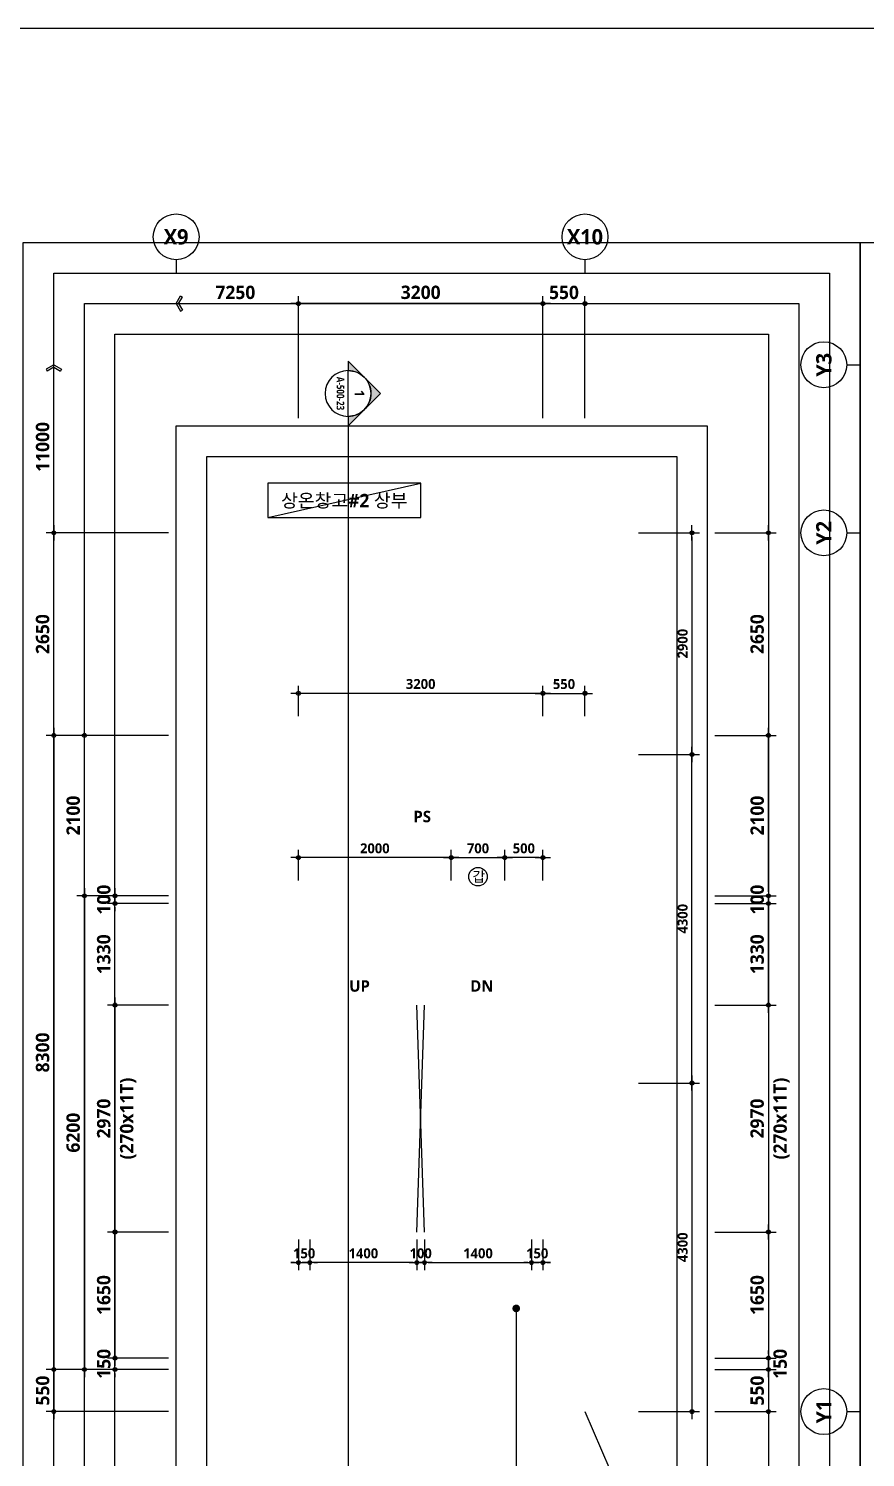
# Model space of a CAD drawing. Header units: millimetres. Extents: x -12482 to 126000, y 0 to 220200.
# Drawn here: x 13119 to 24069, y 99100 to 117800 of the extents above; entities that cross this region are included whole.
import ezdxf
from ezdxf.enums import TextEntityAlignment as Align

# ---------------------------------------------------------------- set-up
doc = ezdxf.new("R2010")
doc.units = ezdxf.units.MM
doc.header["$LTSCALE"] = 60
doc.linetypes.add('CEN', pattern=[62, 60, -1, 0, -1])
doc.layers.get('Defpoints').update_dxf_attribs({"color": 153})
for name, color, linetype in [('A-ANNO-DIM', 4, 'Continuous'), ('A-ANNO-GRA1', 7, 'Continuous'), ('A-ANNO-SYMB', 7, 'Continuous'), ('A-ANNO-TEXT1', 7, 'Continuous'), ('A-ANNO-TEXT2', 3, 'Continuous'), ('A-ANNO-TITL', 7, 'Continuous'), ('A-FLOR-OPEN-BELO', 6, 'CEN'), ('A-ST-AXIS-BUB', 7, 'Continuous'), ('A-ST-AXIS-DIM', 7, 'Continuous'), ('AA-MKXS', 3, 'Continuous'), ('AA-MKXX', 3, 'Continuous')]:
    doc.layers.add(name, color=color, linetype=linetype)
for name, color, linetype, plot in [('Defpoint', 161, 'Continuous', False), ('G(그리드1)', 185, 'Continuous', False), ('G(그리드2)', 235, 'Continuous', False)]:
    doc.layers.add(name, color=color, linetype=linetype, plot=plot)
doc.styles.add('2020음성 1차', font='NanumGothicBold.ttf')
doc.styles.add('SAMOO', font='romans.shx', dxfattribs={"bigfont": 'whgtxt.shx'})
doc.styles.add('SH_진천_나눔', font='')
doc.styles.get('SH_진천_나눔').set_extended_font_data('NanumGothic', bold=True)
doc.dimstyles.new('SHP 50', dxfattribs={"dimscale": 50, "dimtxt": 3.5, "dimasz": 1, "dimexe": 2, "dimexo": 2, "dimgap": 1, "dimtad": 1, "dimdec": 0, "dimzin": 0, "dimdsep": 46, "dimtxsty": 'SH_진천_나눔', "dimblk": 'DIMDOT', "dimcen": 0.09, "dimclrd": 256, "dimclre": 256, "dimclrt": 3, "dimadec": 0, "dimazin": 1, "dimtfac": 1, "dimtdec": 0, "dimtix": 1, "dimtmove": 2, "dimatfit": 0, "dimldrblk": 'DIMDOT', "dimfxl": 1, "dimtolj": 1, "dimtzin": 0, "dimlwd": -1, "dimlwe": -1, "dimarcsym": 0})
doc.dimstyles.new('SHP 50내부', dxfattribs={"dimscale": 50, "dimtxt": 2.6, "dimasz": 1, "dimexe": 2, "dimexo": 2, "dimgap": 1, "dimtad": 1, "dimdec": 0, "dimzin": 0, "dimdsep": 46, "dimtxsty": '2020음성 1차', "dimblk": 'DIMDOT', "dimcen": 0.09, "dimclrd": 256, "dimclre": 256, "dimclrt": 3, "dimadec": 0, "dimazin": 1, "dimtfac": 1, "dimtdec": 0, "dimtix": 1, "dimtmove": 2, "dimatfit": 0, "dimldrblk": 'DIMDOT', "dimfxl": 1, "dimtolj": 1, "dimtzin": 0, "dimlwd": -1, "dimlwe": -1, "dimarcsym": 0})

# ---------------------------------------------------------------- blocks, each defined once
blk = doc.blocks.new('DIMDOT')
at = {"color": 0}
blk.add_line((-2, 0), (2, 0), dxfattribs=at)
for radius in [0.5, 0.25]:
    blk.add_circle((0, 0), radius, dxfattribs=at)
blk = doc.blocks.new('*D17229')
at = {"layer": 'A-ST-AXIS-DIM'}
for p, q in [((16650, 112700), (16650, 114300)), ((19850, 112700), (19850, 114300)), ((19800, 114200), (16700, 114200))]:
    blk.add_line(p, q, dxfattribs=at)
at = {"layer": 'Defpoints', "color": 0}
for p in [(16650, 114200), (16650, 112600), (19850, 112600)]:
    blk.add_point(p, dxfattribs=at)
at = {"layer": 'A-ST-AXIS-DIM', "linetype": 'ByBlock', "xscale": 50, "yscale": 50, "zscale": 50, "rotation": 180}
blk.add_blockref('DIMDOT', (16650, 114200), dxfattribs=at)
at = {"layer": 'A-ST-AXIS-DIM', "linetype": 'ByBlock', "xscale": 50, "yscale": 50, "zscale": 50}
blk.add_blockref('DIMDOT', (19850, 114200), dxfattribs=at)
at = {"layer": 'A-ST-AXIS-DIM', "color": 3, "insert": (18250, 114347), "char_height": 175, "attachment_point": 5, "style": 'SH_진천_나눔'}
blk.add_mtext('\\A1;3200', dxfattribs=at)
blk = doc.blocks.new('*D17230')
at = {"layer": 'A-ST-AXIS-DIM'}
for p, q in [((19850, 112700), (19850, 114300)), ((20400, 112700), (20400, 114300)), ((19900, 114200), (20350, 114200))]:
    blk.add_line(p, q, dxfattribs=at)
at = {"layer": 'Defpoints', "color": 0}
for p in [(20400, 114200), (19850, 112600), (20400, 112600)]:
    blk.add_point(p, dxfattribs=at)
at = {"layer": 'A-ST-AXIS-DIM', "linetype": 'ByBlock', "xscale": 50, "yscale": 50, "zscale": 50, "rotation": 180}
blk.add_blockref('DIMDOT', (19850, 114200), dxfattribs=at)
at = {"layer": 'A-ST-AXIS-DIM', "linetype": 'ByBlock', "xscale": 50, "yscale": 50, "zscale": 50}
blk.add_blockref('DIMDOT', (20400, 114200), dxfattribs=at)
at = {"layer": 'A-ST-AXIS-DIM', "color": 3, "insert": (20125, 114346), "char_height": 175, "attachment_point": 5, "style": 'SH_진천_나눔'}
blk.add_mtext('\\A1;550', dxfattribs=at)
blk = doc.blocks.new('A-ST-AXIS-BUB-1')
at = {"layer": 'A-ST-AXIS-BUB'}
blk.add_line((0, 350), (0, 0), dxfattribs=at)
blk.add_circle((0, 950), 600, dxfattribs=at)
blk = doc.blocks.new('arrow1')
at = {"color": 0}
for p, q in [((0, 0), (0.286, 0.501)), ((0, 0), (0.286, -0.501)), ((0.165, 0), (0.41, 0.429)), ((0.165, 0), (0.41, -0.429)), ((0.286, 0.501), (0.41, 0.43)), ((0.286, -0.501), (0.41, -0.43))]:
    blk.add_line(p, q, dxfattribs=at)
blk = doc.blocks.new('*D17231')
at = {"layer": 'A-ST-AXIS-DIM'}
for p, q in [((14950, 108550), (13350, 108550)), ((13450, 108500), (13450, 100300)), ((14950, 100250), (13350, 100250))]:
    blk.add_line(p, q, dxfattribs=at)
at = {"layer": 'Defpoints', "color": 0}
for p in [(15050, 108550), (13450, 100250), (15050, 100250)]:
    blk.add_point(p, dxfattribs=at)
at = {"layer": 'A-ST-AXIS-DIM', "linetype": 'ByBlock', "xscale": 50, "yscale": 50, "zscale": 50}
for p, rotation in [((13450, 108550), 90), ((13450, 100250), 270)]:
    blk.add_blockref('DIMDOT', p, dxfattribs=dict(at, rotation=rotation))
at = {"layer": 'A-ST-AXIS-DIM', "color": 3, "insert": (13303, 104400), "char_height": 175, "attachment_point": 5, "rotation": 90, "style": 'SH_진천_나눔'}
blk.add_mtext('\\A1;8300', dxfattribs=at)
blk = doc.blocks.new('*D17232')
at = {"layer": 'A-ST-AXIS-DIM'}
for p, q in [((14950, 106450), (13750, 106450)), ((13850, 106400), (13850, 100300)), ((14950, 100250), (13750, 100250))]:
    blk.add_line(p, q, dxfattribs=at)
at = {"layer": 'Defpoints', "color": 0}
for p in [(15050, 106450), (13850, 100250), (15050, 100250)]:
    blk.add_point(p, dxfattribs=at)
at = {"layer": 'A-ST-AXIS-DIM', "linetype": 'ByBlock', "xscale": 50, "yscale": 50, "zscale": 50}
for p, rotation in [((13850, 106450), 90), ((13850, 100250), 270)]:
    blk.add_blockref('DIMDOT', p, dxfattribs=dict(at, rotation=rotation))
at = {"layer": 'A-ST-AXIS-DIM', "color": 3, "insert": (13703, 103350), "char_height": 175, "attachment_point": 5, "rotation": 90, "style": 'SH_진천_나눔'}
blk.add_mtext('\\A1;6200', dxfattribs=at)
blk = doc.blocks.new('*D17233')
at = {"layer": 'A-ST-AXIS-DIM'}
for p, q in [((14950, 108550), (13750, 108550)), ((13850, 106500), (13850, 108500)), ((14950, 106450), (13750, 106450))]:
    blk.add_line(p, q, dxfattribs=at)
at = {"layer": 'Defpoints', "color": 0}
for p in [(13850, 108550), (15050, 108550), (15050, 106450)]:
    blk.add_point(p, dxfattribs=at)
at = {"layer": 'A-ST-AXIS-DIM', "linetype": 'ByBlock', "xscale": 50, "yscale": 50, "zscale": 50}
for p, rotation in [((13850, 108550), 90), ((13850, 106450), 270)]:
    blk.add_blockref('DIMDOT', p, dxfattribs=dict(at, rotation=rotation))
at = {"layer": 'A-ST-AXIS-DIM', "color": 3, "insert": (13704, 107500), "char_height": 175, "attachment_point": 5, "rotation": 90, "style": 'SH_진천_나눔'}
blk.add_mtext('\\A1;2100', dxfattribs=at)
blk = doc.blocks.new('*D17234')
at = {"layer": 'A-ST-AXIS-DIM'}
for p, q in [((14950, 100250), (13350, 100250)), ((13450, 100200), (13450, 99750)), ((14950, 99700), (13350, 99700))]:
    blk.add_line(p, q, dxfattribs=at)
at = {"layer": 'Defpoints', "color": 0}
for p in [(15050, 100250), (13450, 99700), (15050, 99700)]:
    blk.add_point(p, dxfattribs=at)
at = {"layer": 'A-ST-AXIS-DIM', "linetype": 'ByBlock', "xscale": 50, "yscale": 50, "zscale": 50}
for p, rotation in [((13450, 100250), 90), ((13450, 99700), 270)]:
    blk.add_blockref('DIMDOT', p, dxfattribs=dict(at, rotation=rotation))
at = {"layer": 'A-ST-AXIS-DIM', "color": 3, "insert": (13304, 99975), "char_height": 175, "attachment_point": 5, "rotation": 90, "style": 'SH_진천_나눔'}
blk.add_mtext('\\A1;550', dxfattribs=at)
blk = doc.blocks.new('*D17235')
at = {"layer": 'A-ST-AXIS-DIM'}
for p, q in [((14950, 111200), (13350, 111200)), ((13450, 108600), (13450, 111150)), ((14950, 108550), (13350, 108550))]:
    blk.add_line(p, q, dxfattribs=at)
at = {"layer": 'Defpoints', "color": 0}
for p in [(13450, 111200), (15050, 111200), (15050, 108550)]:
    blk.add_point(p, dxfattribs=at)
at = {"layer": 'A-ST-AXIS-DIM', "linetype": 'ByBlock', "xscale": 50, "yscale": 50, "zscale": 50}
for p, rotation in [((13450, 111200), 90), ((13450, 108550), 270)]:
    blk.add_blockref('DIMDOT', p, dxfattribs=dict(at, rotation=rotation))
at = {"layer": 'A-ST-AXIS-DIM', "color": 3, "insert": (13303, 109875), "char_height": 175, "attachment_point": 5, "rotation": 90, "style": 'SH_진천_나눔'}
blk.add_mtext('\\A1;2650', dxfattribs=at)
blk = doc.blocks.new('*D18243')
at = {"layer": 'A-ANNO-DIM'}
for p, q in [((18200, 101950), (18200, 101550)), ((18300, 101950), (18300, 101550)), ((18150, 101650), (18100, 101650)), ((18300, 101650), (18200, 101650)), ((18350, 101650), (18400, 101650))]:
    blk.add_line(p, q, dxfattribs=at)
at = {"layer": 'Defpoints', "color": 0}
for p in [(18200, 102050), (18300, 102050), (18200, 101650)]:
    blk.add_point(p, dxfattribs=at)
at = {"layer": 'A-ANNO-DIM', "linetype": 'ByBlock', "xscale": 50, "yscale": 50, "zscale": 50}
blk.add_blockref('DIMDOT', (18200, 101650), dxfattribs=at)
at = {"layer": 'A-ANNO-DIM', "linetype": 'ByBlock', "xscale": 50, "yscale": 50, "zscale": 50, "rotation": 180}
blk.add_blockref('DIMDOT', (18300, 101650), dxfattribs=at)
at = {"layer": 'A-ANNO-DIM', "color": 3, "insert": (18250, 101771), "char_height": 130, "attachment_point": 5, "style": '2020음성 1차'}
blk.add_mtext('\\A1;100', dxfattribs=at)
blk = doc.blocks.new('*D18244')
at = {"layer": 'A-ANNO-DIM'}
for p, q in [((18300, 101950), (18300, 101550)), ((19700, 101950), (19700, 101550)), ((18350, 101650), (19650, 101650))]:
    blk.add_line(p, q, dxfattribs=at)
at = {"layer": 'Defpoints', "color": 0}
for p in [(18300, 102050), (19700, 102050), (19700, 101650)]:
    blk.add_point(p, dxfattribs=at)
at = {"layer": 'A-ANNO-DIM', "linetype": 'ByBlock', "xscale": 50, "yscale": 50, "zscale": 50, "rotation": 180}
blk.add_blockref('DIMDOT', (18300, 101650), dxfattribs=at)
at = {"layer": 'A-ANNO-DIM', "linetype": 'ByBlock', "xscale": 50, "yscale": 50, "zscale": 50}
blk.add_blockref('DIMDOT', (19700, 101650), dxfattribs=at)
at = {"layer": 'A-ANNO-DIM', "color": 3, "insert": (19000, 101771), "char_height": 130, "attachment_point": 5, "style": '2020음성 1차'}
blk.add_mtext('\\A1;1400', dxfattribs=at)
blk = doc.blocks.new('*D18245')
at = {"layer": 'A-ANNO-DIM'}
for p, q in [((19700, 101950), (19700, 101550)), ((19850, 101950), (19850, 101550)), ((19650, 101650), (19600, 101650)), ((19850, 101650), (19700, 101650)), ((19900, 101650), (19950, 101650))]:
    blk.add_line(p, q, dxfattribs=at)
at = {"layer": 'Defpoints', "color": 0}
for p in [(19700, 102050), (19850, 102050), (19700, 101650)]:
    blk.add_point(p, dxfattribs=at)
at = {"layer": 'A-ANNO-DIM', "linetype": 'ByBlock', "xscale": 50, "yscale": 50, "zscale": 50}
blk.add_blockref('DIMDOT', (19700, 101650), dxfattribs=at)
at = {"layer": 'A-ANNO-DIM', "linetype": 'ByBlock', "xscale": 50, "yscale": 50, "zscale": 50, "rotation": 180}
blk.add_blockref('DIMDOT', (19850, 101650), dxfattribs=at)
at = {"layer": 'A-ANNO-DIM', "color": 3, "insert": (19775, 101771), "char_height": 130, "attachment_point": 5, "style": '2020음성 1차'}
blk.add_mtext('\\A1;150', dxfattribs=at)
blk = doc.blocks.new('*D18246')
at = {"layer": 'A-ANNO-DIM'}
for p, q in [((16800, 101950), (16800, 101550)), ((18200, 101950), (18200, 101550)), ((18150, 101650), (16850, 101650))]:
    blk.add_line(p, q, dxfattribs=at)
at = {"layer": 'Defpoints', "color": 0}
for p in [(16800, 102050), (18200, 102050), (16800, 101650)]:
    blk.add_point(p, dxfattribs=at)
at = {"layer": 'A-ANNO-DIM', "linetype": 'ByBlock', "xscale": 50, "yscale": 50, "zscale": 50, "rotation": 180}
blk.add_blockref('DIMDOT', (16800, 101650), dxfattribs=at)
at = {"layer": 'A-ANNO-DIM', "linetype": 'ByBlock', "xscale": 50, "yscale": 50, "zscale": 50}
blk.add_blockref('DIMDOT', (18200, 101650), dxfattribs=at)
at = {"layer": 'A-ANNO-DIM', "color": 3, "insert": (17500, 101771), "char_height": 130, "attachment_point": 5, "style": '2020음성 1차'}
blk.add_mtext('\\A1;1400', dxfattribs=at)
blk = doc.blocks.new('*D18247')
at = {"layer": 'A-ANNO-DIM'}
for p, q in [((16650, 101950), (16650, 101550)), ((16800, 101950), (16800, 101550)), ((16600, 101650), (16550, 101650)), ((16650, 101650), (16800, 101650)), ((16850, 101650), (16900, 101650))]:
    blk.add_line(p, q, dxfattribs=at)
at = {"layer": 'Defpoints', "color": 0}
for p in [(16650, 102050), (16800, 102050), (16800, 101650)]:
    blk.add_point(p, dxfattribs=at)
at = {"layer": 'A-ANNO-DIM', "linetype": 'ByBlock', "xscale": 50, "yscale": 50, "zscale": 50}
blk.add_blockref('DIMDOT', (16650, 101650), dxfattribs=at)
at = {"layer": 'A-ANNO-DIM', "linetype": 'ByBlock', "xscale": 50, "yscale": 50, "zscale": 50, "rotation": 180}
blk.add_blockref('DIMDOT', (16800, 101650), dxfattribs=at)
at = {"layer": 'A-ANNO-DIM', "color": 3, "insert": (16725, 101771), "char_height": 130, "attachment_point": 5, "style": '2020음성 1차'}
blk.add_mtext('\\A1;150', dxfattribs=at)
blk = doc.blocks.new('*D18272')
at = {"layer": 'A-ANNO-DIM'}
for p, q in [((18650, 106650), (18650, 107050)), ((19350, 106650), (19350, 107050)), ((18700, 106950), (19300, 106950))]:
    blk.add_line(p, q, dxfattribs=at)
at = {"layer": 'Defpoints', "color": 0}
for p in [(19350, 106950), (18650, 106550), (19350, 106550)]:
    blk.add_point(p, dxfattribs=at)
at = {"layer": 'A-ANNO-DIM', "linetype": 'ByBlock', "xscale": 50, "yscale": 50, "zscale": 50, "rotation": 180}
blk.add_blockref('DIMDOT', (18650, 106950), dxfattribs=at)
at = {"layer": 'A-ANNO-DIM', "linetype": 'ByBlock', "xscale": 50, "yscale": 50, "zscale": 50}
blk.add_blockref('DIMDOT', (19350, 106950), dxfattribs=at)
at = {"layer": 'A-ANNO-DIM', "color": 3, "insert": (19000, 107071), "char_height": 130, "attachment_point": 5, "style": '2020음성 1차'}
blk.add_mtext('\\A1;700', dxfattribs=at)
blk = doc.blocks.new('*D18273')
at = {"layer": 'A-ANNO-DIM'}
for p, q in [((16650, 106650), (16650, 107050)), ((18650, 106650), (18650, 107050)), ((18600, 106950), (16700, 106950))]:
    blk.add_line(p, q, dxfattribs=at)
at = {"layer": 'Defpoints', "color": 0}
for p in [(16650, 106950), (16650, 106550), (18650, 106550)]:
    blk.add_point(p, dxfattribs=at)
at = {"layer": 'A-ANNO-DIM', "linetype": 'ByBlock', "xscale": 50, "yscale": 50, "zscale": 50, "rotation": 180}
blk.add_blockref('DIMDOT', (16650, 106950), dxfattribs=at)
at = {"layer": 'A-ANNO-DIM', "linetype": 'ByBlock', "xscale": 50, "yscale": 50, "zscale": 50}
blk.add_blockref('DIMDOT', (18650, 106950), dxfattribs=at)
at = {"layer": 'A-ANNO-DIM', "color": 3, "insert": (17650, 107071), "char_height": 130, "attachment_point": 5, "style": '2020음성 1차'}
blk.add_mtext('\\A1;2000', dxfattribs=at)
blk = doc.blocks.new('*D18274')
at = {"layer": 'A-ANNO-DIM'}
for p, q in [((19350, 106650), (19350, 107050)), ((19850, 106650), (19850, 107050)), ((19800, 106950), (19400, 106950))]:
    blk.add_line(p, q, dxfattribs=at)
at = {"layer": 'Defpoints', "color": 0}
for p in [(19350, 106950), (19350, 106550), (19850, 106550)]:
    blk.add_point(p, dxfattribs=at)
at = {"layer": 'A-ANNO-DIM', "linetype": 'ByBlock', "xscale": 50, "yscale": 50, "zscale": 50, "rotation": 180}
blk.add_blockref('DIMDOT', (19350, 106950), dxfattribs=at)
at = {"layer": 'A-ANNO-DIM', "linetype": 'ByBlock', "xscale": 50, "yscale": 50, "zscale": 50}
blk.add_blockref('DIMDOT', (19850, 106950), dxfattribs=at)
at = {"layer": 'A-ANNO-DIM', "color": 3, "insert": (19600, 107071), "char_height": 130, "attachment_point": 5, "style": '2020음성 1차'}
blk.add_mtext('\\A1;500', dxfattribs=at)
blk = doc.blocks.new('갑종 TEXT100')
at = {"layer": 'A-ANNO-SYMB'}
blk.add_circle((0, 0), 243, dxfattribs=at)
at = {"layer": 'A-ANNO-TITL', "style": '2020음성 1차'}
blk.add_text('갑 ', height=266.7, dxfattribs=at).set_placement((67, 0), align=Align.MIDDLE_CENTER)
blk = doc.blocks.new('*D18277')
at = {"layer": 'A-ST-AXIS-DIM'}
for p, q in [((22100, 105020), (22900, 105020)), ((22800, 104970), (22800, 102100)), ((22100, 102050), (22900, 102050))]:
    blk.add_line(p, q, dxfattribs=at)
at = {"layer": 'Defpoints', "color": 0}
for p in [(22000, 105020), (22000, 102050), (22800, 102050)]:
    blk.add_point(p, dxfattribs=at)
at = {"layer": 'A-ST-AXIS-DIM', "linetype": 'ByBlock', "xscale": 50, "yscale": 50, "zscale": 50}
for p, rotation in [((22800, 105020), 90), ((22800, 102050), 270)]:
    blk.add_blockref('DIMDOT', p, dxfattribs=dict(at, rotation=rotation))
at = {"layer": 'A-ST-AXIS-DIM', "color": 3, "char_height": 175, "attachment_point": 5, "rotation": 90, "style": 'SH_진천_나눔'}
for s, insert in [('\\A1;(270x11T)', (22972, 103535)), ('\\A1;2970', (22653, 103535))]:
    blk.add_mtext(s, dxfattribs=dict(at, insert=insert))
blk = doc.blocks.new('*D18278')
at = {"layer": 'A-ST-AXIS-DIM'}
for p, q in [((22100, 102050), (22900, 102050)), ((22800, 102000), (22800, 100450)), ((22100, 100400), (22900, 100400))]:
    blk.add_line(p, q, dxfattribs=at)
at = {"layer": 'Defpoints', "color": 0}
for p in [(22000, 102050), (22000, 100400), (22800, 100400)]:
    blk.add_point(p, dxfattribs=at)
at = {"layer": 'A-ST-AXIS-DIM', "linetype": 'ByBlock', "xscale": 50, "yscale": 50, "zscale": 50}
for p, rotation in [((22800, 102050), 90), ((22800, 100400), 270)]:
    blk.add_blockref('DIMDOT', p, dxfattribs=dict(at, rotation=rotation))
at = {"layer": 'A-ST-AXIS-DIM', "color": 3, "insert": (22653, 101225), "char_height": 175, "attachment_point": 5, "rotation": 90, "style": 'SH_진천_나눔'}
blk.add_mtext('\\A1;1650', dxfattribs=at)
blk = doc.blocks.new('*D18279')
at = {"layer": 'A-ST-AXIS-DIM'}
for p, q in [((22100, 106350), (22900, 106350)), ((22800, 105070), (22800, 106300)), ((22100, 105020), (22900, 105020))]:
    blk.add_line(p, q, dxfattribs=at)
at = {"layer": 'Defpoints', "color": 0}
for p in [(22000, 106350), (22800, 106350), (22000, 105020)]:
    blk.add_point(p, dxfattribs=at)
at = {"layer": 'A-ST-AXIS-DIM', "linetype": 'ByBlock', "xscale": 50, "yscale": 50, "zscale": 50}
for p, rotation in [((22800, 106350), 90), ((22800, 105020), 270)]:
    blk.add_blockref('DIMDOT', p, dxfattribs=dict(at, rotation=rotation))
at = {"layer": 'A-ST-AXIS-DIM', "color": 3, "insert": (22653, 105685), "char_height": 175, "attachment_point": 5, "rotation": 90, "style": 'SH_진천_나눔'}
blk.add_mtext('\\A1;1330', dxfattribs=at)
blk = doc.blocks.new('*D18280')
at = {"layer": 'A-ST-AXIS-DIM'}
for p, q in [((22100, 106450), (22900, 106450)), ((22800, 106500), (22800, 106550)), ((22800, 106450), (22800, 106350)), ((22100, 106350), (22900, 106350)), ((22800, 106300), (22800, 106250))]:
    blk.add_line(p, q, dxfattribs=at)
at = {"layer": 'Defpoints', "color": 0}
for p in [(22000, 106450), (22000, 106350), (22800, 106350)]:
    blk.add_point(p, dxfattribs=at)
at = {"layer": 'A-ST-AXIS-DIM', "linetype": 'ByBlock', "xscale": 50, "yscale": 50, "zscale": 50}
for p, rotation in [((22800, 106450), 270), ((22800, 106350), 90)]:
    blk.add_blockref('DIMDOT', p, dxfattribs=dict(at, rotation=rotation))
at = {"layer": 'A-ST-AXIS-DIM', "color": 3, "insert": (22654, 106400), "char_height": 175, "attachment_point": 5, "rotation": 90, "style": 'SH_진천_나눔'}
blk.add_mtext('\\A1;100', dxfattribs=at)
blk = doc.blocks.new('*D18281')
at = {"layer": 'A-ST-AXIS-DIM'}
for p, q in [((22800, 100450), (22800, 100500)), ((22100, 100400), (22900, 100400)), ((22100, 100250), (22900, 100250)), ((22800, 100250), (22800, 100400)), ((22800, 100200), (22800, 100150))]:
    blk.add_line(p, q, dxfattribs=at)
at = {"layer": 'Defpoints', "color": 0}
for p in [(22000, 100400), (22000, 100250), (22800, 100400)]:
    blk.add_point(p, dxfattribs=at)
at = {"layer": 'A-ST-AXIS-DIM', "linetype": 'ByBlock', "xscale": 50, "yscale": 50, "zscale": 50}
for p, rotation in [((22800, 100400), 270), ((22800, 100250), 90)]:
    blk.add_blockref('DIMDOT', p, dxfattribs=dict(at, rotation=rotation))
at = {"layer": 'A-ST-AXIS-DIM', "color": 3, "insert": (22954, 100325), "char_height": 175, "attachment_point": 5, "rotation": 90, "style": 'SH_진천_나눔'}
blk.add_mtext('\\A1;150', dxfattribs=at)
blk = doc.blocks.new('*D18282')
at = {"layer": 'A-ST-AXIS-DIM'}
for p, q in [((22100, 100250), (22900, 100250)), ((22800, 100200), (22800, 99750)), ((22100, 99700), (22900, 99700))]:
    blk.add_line(p, q, dxfattribs=at)
at = {"layer": 'Defpoints', "color": 0}
for p in [(22000, 100250), (22000, 99700), (22800, 99700)]:
    blk.add_point(p, dxfattribs=at)
at = {"layer": 'A-ST-AXIS-DIM', "linetype": 'ByBlock', "xscale": 50, "yscale": 50, "zscale": 50}
for p, rotation in [((22800, 100250), 90), ((22800, 99700), 270)]:
    blk.add_blockref('DIMDOT', p, dxfattribs=dict(at, rotation=rotation))
at = {"layer": 'A-ST-AXIS-DIM', "color": 3, "insert": (22654, 99975), "char_height": 175, "attachment_point": 5, "rotation": 90, "style": 'SH_진천_나눔'}
blk.add_mtext('\\A1;550', dxfattribs=at)
blk = doc.blocks.new('*D18283')
at = {"layer": 'A-ST-AXIS-DIM'}
for p, q in [((22100, 108550), (22900, 108550)), ((22800, 106500), (22800, 108500)), ((22100, 106450), (22900, 106450))]:
    blk.add_line(p, q, dxfattribs=at)
at = {"layer": 'Defpoints', "color": 0}
for p in [(22000, 108550), (22800, 108550), (22000, 106450)]:
    blk.add_point(p, dxfattribs=at)
at = {"layer": 'A-ST-AXIS-DIM', "linetype": 'ByBlock', "xscale": 50, "yscale": 50, "zscale": 50}
for p, rotation in [((22800, 108550), 90), ((22800, 106450), 270)]:
    blk.add_blockref('DIMDOT', p, dxfattribs=dict(at, rotation=rotation))
at = {"layer": 'A-ST-AXIS-DIM', "color": 3, "insert": (22654, 107500), "char_height": 175, "attachment_point": 5, "rotation": 90, "style": 'SH_진천_나눔'}
blk.add_mtext('\\A1;2100', dxfattribs=at)
blk = doc.blocks.new('*D18293')
at = {"layer": 'A-ANNO-DIM'}
for p, q in [((21100, 108300), (21900, 108300)), ((21800, 104050), (21800, 108250)), ((21100, 104000), (21900, 104000))]:
    blk.add_line(p, q, dxfattribs=at)
at = {"layer": 'Defpoints', "color": 0}
for p in [(21000, 108300), (21800, 108300), (21000, 104000)]:
    blk.add_point(p, dxfattribs=at)
at = {"layer": 'A-ANNO-DIM', "linetype": 'ByBlock', "xscale": 50, "yscale": 50, "zscale": 50}
for p, rotation in [((21800, 108300), 90), ((21800, 104000), 270)]:
    blk.add_blockref('DIMDOT', p, dxfattribs=dict(at, rotation=rotation))
at = {"layer": 'A-ANNO-DIM', "color": 3, "insert": (21678, 106150), "char_height": 130, "attachment_point": 5, "rotation": 90, "style": '2020음성 1차'}
blk.add_mtext('\\A1;4300', dxfattribs=at)
blk = doc.blocks.new('*D18294')
at = {"layer": 'A-ANNO-DIM'}
for p, q in [((21100, 104000), (21900, 104000)), ((21800, 103950), (21800, 99750)), ((21100, 99700), (21900, 99700))]:
    blk.add_line(p, q, dxfattribs=at)
at = {"layer": 'Defpoints', "color": 0}
for p in [(21000, 104000), (21000, 99700), (21800, 99700)]:
    blk.add_point(p, dxfattribs=at)
at = {"layer": 'A-ANNO-DIM', "linetype": 'ByBlock', "xscale": 50, "yscale": 50, "zscale": 50}
for p, rotation in [((21800, 104000), 90), ((21800, 99700), 270)]:
    blk.add_blockref('DIMDOT', p, dxfattribs=dict(at, rotation=rotation))
at = {"layer": 'A-ANNO-DIM', "color": 3, "insert": (21678, 101850), "char_height": 130, "attachment_point": 5, "rotation": 90, "style": '2020음성 1차'}
blk.add_mtext('\\A1;4300', dxfattribs=at)
blk = doc.blocks.new('*D18295')
at = {"layer": 'A-ANNO-DIM'}
for p, q in [((21100, 111200), (21900, 111200)), ((21800, 111150), (21800, 108350)), ((21100, 108300), (21900, 108300))]:
    blk.add_line(p, q, dxfattribs=at)
at = {"layer": 'Defpoints', "color": 0}
for p in [(21000, 111200), (21000, 108300), (21800, 108300)]:
    blk.add_point(p, dxfattribs=at)
at = {"layer": 'A-ANNO-DIM', "linetype": 'ByBlock', "xscale": 50, "yscale": 50, "zscale": 50}
for p, rotation in [((21800, 111200), 90), ((21800, 108300), 270)]:
    blk.add_blockref('DIMDOT', p, dxfattribs=dict(at, rotation=rotation))
at = {"layer": 'A-ANNO-DIM', "color": 3, "insert": (21678, 109750), "char_height": 130, "attachment_point": 5, "rotation": 90, "style": '2020음성 1차'}
blk.add_mtext('\\A1;2900', dxfattribs=at)
blk = doc.blocks.new('*D18296')
at = {"layer": 'A-ST-AXIS-DIM'}
for p, q in [((22100, 111200), (22900, 111200)), ((22800, 111150), (22800, 108600)), ((22100, 108550), (22900, 108550))]:
    blk.add_line(p, q, dxfattribs=at)
at = {"layer": 'Defpoints', "color": 0}
for p in [(22000, 111200), (22000, 108550), (22800, 108550)]:
    blk.add_point(p, dxfattribs=at)
at = {"layer": 'A-ST-AXIS-DIM', "linetype": 'ByBlock', "xscale": 50, "yscale": 50, "zscale": 50}
for p, rotation in [((22800, 111200), 90), ((22800, 108550), 270)]:
    blk.add_blockref('DIMDOT', p, dxfattribs=dict(at, rotation=rotation))
at = {"layer": 'A-ST-AXIS-DIM', "color": 3, "insert": (22653, 109875), "char_height": 175, "attachment_point": 5, "rotation": 90, "style": 'SH_진천_나눔'}
blk.add_mtext('\\A1;2650', dxfattribs=at)
blk = doc.blocks.new('*D18338')
at = {"layer": 'A-ST-AXIS-DIM'}
for p, q in [((14950, 105020), (14150, 105020)), ((14250, 104970), (14250, 102100)), ((14950, 102050), (14150, 102050))]:
    blk.add_line(p, q, dxfattribs=at)
at = {"layer": 'Defpoints', "color": 0}
for p in [(15050, 105020), (14250, 102050), (15050, 102050)]:
    blk.add_point(p, dxfattribs=at)
at = {"layer": 'A-ST-AXIS-DIM', "linetype": 'ByBlock', "xscale": 50, "yscale": 50, "zscale": 50}
for p, rotation in [((14250, 105020), 90.00000000000004), ((14250, 102050), 270)]:
    blk.add_blockref('DIMDOT', p, dxfattribs=dict(at, rotation=rotation))
at = {"layer": 'A-ST-AXIS-DIM', "color": 3, "char_height": 175, "attachment_point": 5, "rotation": 90, "style": 'SH_진천_나눔'}
for s, insert in [('\\A1;(270x11T)', (14422, 103535)), ('\\A1;2970', (14103, 103535))]:
    blk.add_mtext(s, dxfattribs=dict(at, insert=insert))
blk = doc.blocks.new('*D18339')
at = {"layer": 'A-ST-AXIS-DIM'}
for p, q in [((14950, 102050), (14150, 102050)), ((14250, 102000), (14250, 100450)), ((14950, 100400), (14150, 100400))]:
    blk.add_line(p, q, dxfattribs=at)
at = {"layer": 'Defpoints', "color": 0}
for p in [(15050, 102050), (14250, 100400), (15050, 100400)]:
    blk.add_point(p, dxfattribs=at)
at = {"layer": 'A-ST-AXIS-DIM', "linetype": 'ByBlock', "xscale": 50, "yscale": 50, "zscale": 50}
for p, rotation in [((14250, 102050), 90.00000000000006), ((14250, 100400), 270.0000000000001)]:
    blk.add_blockref('DIMDOT', p, dxfattribs=dict(at, rotation=rotation))
at = {"layer": 'A-ST-AXIS-DIM', "color": 3, "insert": (14103, 101225), "char_height": 175, "attachment_point": 5, "rotation": 90, "style": 'SH_진천_나눔'}
blk.add_mtext('\\A1;1650', dxfattribs=at)
blk = doc.blocks.new('*D18340')
at = {"layer": 'A-ST-AXIS-DIM'}
for p, q in [((14950, 106350), (14150, 106350)), ((14250, 105070), (14250, 106300)), ((14950, 105020), (14150, 105020))]:
    blk.add_line(p, q, dxfattribs=at)
at = {"layer": 'Defpoints', "color": 0}
for p in [(14250, 106350), (15050, 106350), (15050, 105020)]:
    blk.add_point(p, dxfattribs=at)
at = {"layer": 'A-ST-AXIS-DIM', "linetype": 'ByBlock', "xscale": 50, "yscale": 50, "zscale": 50}
for p, rotation in [((14250, 106350), 90), ((14250, 105020), 270)]:
    blk.add_blockref('DIMDOT', p, dxfattribs=dict(at, rotation=rotation))
at = {"layer": 'A-ST-AXIS-DIM', "color": 3, "insert": (14103, 105685), "char_height": 175, "attachment_point": 5, "rotation": 90, "style": 'SH_진천_나눔'}
blk.add_mtext('\\A1;1330', dxfattribs=at)
blk = doc.blocks.new('*D18341')
at = {"layer": 'A-ST-AXIS-DIM'}
for p, q in [((14950, 106450), (14150, 106450)), ((14250, 106500), (14250, 106550)), ((14250, 106450), (14250, 106350)), ((14950, 106350), (14150, 106350)), ((14250, 106300), (14250, 106250))]:
    blk.add_line(p, q, dxfattribs=at)
at = {"layer": 'Defpoints', "color": 0}
for p in [(15050, 106450), (14250, 106350), (15050, 106350)]:
    blk.add_point(p, dxfattribs=at)
at = {"layer": 'A-ST-AXIS-DIM', "linetype": 'ByBlock', "xscale": 50, "yscale": 50, "zscale": 50}
for p, rotation in [((14250, 106450), 270), ((14250, 106350), 90)]:
    blk.add_blockref('DIMDOT', p, dxfattribs=dict(at, rotation=rotation))
at = {"layer": 'A-ST-AXIS-DIM', "color": 3, "insert": (14104, 106400), "char_height": 175, "attachment_point": 5, "rotation": 90, "style": 'SH_진천_나눔'}
blk.add_mtext('\\A1;100', dxfattribs=at)
blk = doc.blocks.new('*D18342')
at = {"layer": 'A-ST-AXIS-DIM'}
for p, q in [((14250, 100450), (14250, 100500)), ((14950, 100400), (14150, 100400)), ((14950, 100250), (14150, 100250)), ((14250, 100250), (14250, 100400)), ((14250, 100200), (14250, 100150))]:
    blk.add_line(p, q, dxfattribs=at)
at = {"layer": 'Defpoints', "color": 0}
for p in [(14250, 100400), (15050, 100400), (15050, 100250)]:
    blk.add_point(p, dxfattribs=at)
at = {"layer": 'A-ST-AXIS-DIM', "linetype": 'ByBlock', "xscale": 50, "yscale": 50, "zscale": 50}
for p, rotation in [((14250, 100400), 270), ((14250, 100250), 90)]:
    blk.add_blockref('DIMDOT', p, dxfattribs=dict(at, rotation=rotation))
at = {"layer": 'A-ST-AXIS-DIM', "color": 3, "insert": (14104, 100325), "char_height": 175, "attachment_point": 5, "rotation": 90, "style": 'SH_진천_나눔'}
blk.add_mtext('\\A1;150', dxfattribs=at)
blk = doc.blocks.new('*U15104')
at = {"layer": 'AA-MKXX'}
blk.add_hatch(color=256, dxfattribs=at).paths.add_polyline_path([(48373, 600), (48163, 0), (48373, 0)])
at = {"layer": 'AA-MKXX', "linetype": 'CEN', "ltscale": 300}
blk.add_line((900, 0), (48373, 0), dxfattribs=at)
at = {"layer": 'AA-MKXX'}
blk.add_lwpolyline([(48373, 0), (48373, 600), (48163, 0)], close=True, dxfattribs=at)
blk = doc.blocks.new('*D20830')
at = {"layer": 'A-ANNO-DIM'}
for p, q in [((16650, 108800), (16650, 109200)), ((19800, 109100), (16700, 109100)), ((19850, 108800), (19850, 109200))]:
    blk.add_line(p, q, dxfattribs=at)
at = {"layer": 'Defpoints', "color": 0}
for p in [(16650, 109100), (16650, 108700), (19850, 108700)]:
    blk.add_point(p, dxfattribs=at)
at = {"layer": 'A-ANNO-DIM', "linetype": 'ByBlock', "xscale": 50, "yscale": 50, "zscale": 50, "rotation": 180}
blk.add_blockref('DIMDOT', (16650, 109100), dxfattribs=at)
at = {"layer": 'A-ANNO-DIM', "linetype": 'ByBlock', "xscale": 50, "yscale": 50, "zscale": 50}
blk.add_blockref('DIMDOT', (19850, 109100), dxfattribs=at)
at = {"layer": 'A-ANNO-DIM', "color": 3, "insert": (18250, 109222), "char_height": 130, "attachment_point": 5, "style": '2020음성 1차'}
blk.add_mtext('\\A1;3200', dxfattribs=at)
blk = doc.blocks.new('*D20831')
at = {"layer": 'A-ANNO-DIM'}
for p, q in [((19850, 108800), (19850, 109200)), ((19900, 109100), (20350, 109100)), ((20400, 108800), (20400, 109200))]:
    blk.add_line(p, q, dxfattribs=at)
at = {"layer": 'Defpoints', "color": 0}
for p in [(20400, 109100), (19850, 108700), (20400, 108700)]:
    blk.add_point(p, dxfattribs=at)
at = {"layer": 'A-ANNO-DIM', "linetype": 'ByBlock', "xscale": 50, "yscale": 50, "zscale": 50, "rotation": 180}
blk.add_blockref('DIMDOT', (19850, 109100), dxfattribs=at)
at = {"layer": 'A-ANNO-DIM', "linetype": 'ByBlock', "xscale": 50, "yscale": 50, "zscale": 50}
blk.add_blockref('DIMDOT', (20400, 109100), dxfattribs=at)
at = {"layer": 'A-ANNO-DIM', "color": 3, "insert": (20125, 109221), "char_height": 130, "attachment_point": 5, "style": '2020음성 1차'}
blk.add_mtext('\\A1;550', dxfattribs=at)
blk = doc.blocks.new('*U15083')
at = {"layer": 'AA-MKXS'}
blk.add_hatch(color=3, dxfattribs=at).paths.add_polyline_path([(0, 8.49), (-4.24, 4.24, -0.414214), (4.24, 4.24)])
h = blk.add_hatch(color=3, dxfattribs=at)
h.paths.add_polyline_path([(-8.49, 0), (-6, 0, -0.198912), (-4.24, 4.24)])
h.paths.add_polyline_path([(6, 0), (8.49, 0), (4.24, 4.24, -0.198912)])
at = {"layer": 'AA-MKXS', "color": 3, "linetype": 'Continuous', "ltscale": 5}
blk.add_line((-6, 0), (6, 0), dxfattribs=at)
at = {"layer": 'AA-MKXS', "color": 3}
for points in [[(4.24, 4.24, 0.414214), (-4.24, 4.24), (0, 8.49)], [(-4.24, 4.24, 0.198912), (-6, 0), (-8.49, 0)], [(8.49, 0), (6, 0, 0.198912), (4.24, 4.24)]]:
    blk.add_lwpolyline(points, format="xyb", close=True, dxfattribs=at)
at = {"layer": 'AA-MKXS', "color": 3, "linetype": 'Continuous', "ltscale": 5}
blk.add_circle((0, 0), 6, dxfattribs=at)
at = {"layer": 'AA-MKXS', "style": 'SAMOO', "width": 0.85}
blk.add_attdef('ViewNUM', text='', height=2.5, dxfattribs=at).set_placement((0, 1), align=Align.BOTTOM_CENTER)
blk.add_attdef('SheetNUM', text='', height=2.5, dxfattribs=at).set_placement((0, -1), align=Align.TOP_CENTER)

msp = doc.modelspace()

# ---------------------------------------------------------------- linework, layer by layer
at = {"const_width": 50}
msp.add_lwpolyline([(19500, 101025, 1), (19500, 101075, 1)], format="xyb", close=True, dxfattribs=at)
msp.add_lwpolyline([(19500, 101050), (19500, 98250)])
at = {"layer": 'A-ANNO-GRA1'}
msp.add_lwpolyline([(16250, 111400), (18250, 111400), (18250, 111850), (16250, 111850)], close=True, dxfattribs=at)
at = {"layer": 'A-FLOR-OPEN-BELO'}
for p, q in [((18200, 102050), (18300, 105020)), ((18300, 102050), (18200, 105020))]:
    msp.add_line(p, q, dxfattribs=at)
at = {"layer": 'A-ST-AXIS-DIM'}
for p, q in [((16650, 112700), (16650, 114300)), ((15050, 114200), (16600, 114200)), ((13450, 111250), (13450, 113400)), ((14350, 111200), (13350, 111200))]:
    msp.add_line(p, q, dxfattribs=at)
at = {"layer": 'Defpoint'}
msp.add_line((20400, 99700), (21600, 96900), dxfattribs=at)
msp.add_lwpolyline([(1000, 90100), (36500, 90100), (36500, 117800), (1000, 117800)], close=True, dxfattribs=at)
at = {"layer": 'G(그리드1)'}
msp.add_line((16250, 111400), (18250, 111850), dxfattribs=at)
for points in [[(24000, 93300), (13050, 93300), (13050, 115000), (24000, 115000)], [(37200, 93300), (24000, 93300), (24000, 115000), (37200, 115000)], [(23600, 94500), (13450, 94500), (13450, 114600), (23600, 114600)], [(23200, 94900), (13850, 94900), (13850, 114200), (23200, 114200)], [(22800, 95300), (14250, 95300), (14250, 113800), (22800, 113800)], [(22000, 96500), (15050, 96500), (15050, 112600), (22000, 112600)]]:
    msp.add_lwpolyline(points, close=True, dxfattribs=at)
at = {"layer": 'G(그리드2)'}
msp.add_lwpolyline([(21600, 96900), (15450, 96900), (15450, 112200), (21600, 112200)], close=True, dxfattribs=at)

# ---------------------------------------------------------------- block references
ref = msp.add_blockref('*U15083', (17300, 113024.3), dxfattribs=dict(xscale=-50, yscale=50, zscale=50, rotation=269.9999999999997))
ref.add_attrib('SheetNUM', 'A-500-23', dxfattribs={"layer": 'AA-MKXS', "height": 100, "rotation": 270, "style": '2020음성 1차', "width": 0.8}).set_placement((17250, 113024.3), align=Align.TOP_CENTER)
ref.add_attrib('ViewNUM', '1', dxfattribs={"layer": 'AA-MKXS', "height": 125, "rotation": 270, "style": '2020음성 1차'}).set_placement((17350, 113024.3), align=Align.BOTTOM_CENTER)
at = {"xscale": 0.3333333333333333, "yscale": 0.3333333333333333, "zscale": 0.3333333333333333, "rotation": 270.0000000000003}
msp.add_blockref('*U15104', (17300, 113024.3), dxfattribs=at)
at = {"xscale": 0.5, "yscale": 0.5, "zscale": 0.5}
msp.add_blockref('갑종 TEXT100', (19000, 106700), dxfattribs=at)
at = {"layer": 'A-ST-AXIS-BUB', "xscale": 0.5, "yscale": 0.5, "zscale": 0.5}
for p in [(15050, 114600), (20400, 114600)]:
    msp.add_blockref('A-ST-AXIS-BUB-1', p, dxfattribs=at)
at = {"layer": 'A-ST-AXIS-BUB', "xscale": 0.5, "yscale": 0.5, "zscale": 0.5, "rotation": 90}
for p in [(24000, 113400), (24000, 111200), (24000, 99700)]:
    msp.add_blockref('A-ST-AXIS-BUB-1', p, dxfattribs=at)
at = {"layer": 'A-ST-AXIS-DIM'}
for name, p, xscale, yscale, zscale, rotation in [('arrow1', (15050, 114200), -200, 200, 200, 179.9999999999859), ('arrow1', (13450, 113400), 200, 200, 200, 270.0000000000144), ('DIMDOT', (13450, 111200), 50, 50, 50, 270)]:
    msp.add_blockref(name, p, dxfattribs=dict(at, xscale=xscale, yscale=yscale, zscale=zscale, rotation=rotation))
at = {"layer": 'A-ST-AXIS-DIM', "xscale": 50, "yscale": 50, "zscale": 50}
msp.add_blockref('DIMDOT', (16650, 114200), dxfattribs=at)

# ---------------------------------------------------------------- texts
at = {"layer": 'A-ANNO-TEXT1', "style": 'SH_진천_나눔'}
for s, height, p in [('X9', 200, (15050, 115075)), ('X10', 200, (20400, 115075)), ('PS', 150, (18269.9, 107487.7)), ('UP', 150, (17450, 105270)), ('DN', 150, (19050, 105270))]:
    msp.add_text(s, height=height, dxfattribs=at).set_placement(p, align=Align.MIDDLE_CENTER)
for s, p in [('Y3', (23525, 113400)), ('Y2', (23525, 111200)), ('Y1', (23525, 99700))]:
    msp.add_text(s, height=200, rotation=90, dxfattribs=at).set_placement(p, align=Align.MIDDLE_CENTER)
at = {"layer": 'A-ANNO-TEXT2', "style": 'SH_진천_나눔'}
msp.add_text('상온창고#2 상부', height=175, dxfattribs=at).set_placement((17250, 111625), align=Align.MIDDLE)
at = {"layer": 'A-ST-AXIS-DIM', "color": 3, "insert": (15825, 114346.4), "char_height": 175, "attachment_point": 5, "style": 'SH_진천_나눔'}
msp.add_mtext('\\A1;7250', dxfattribs=at)
at = {"layer": 'A-ST-AXIS-DIM', "color": 3, "insert": (13303.4, 112325), "char_height": 175, "attachment_point": 5, "rotation": 90, "style": 'SH_진천_나눔'}
msp.add_mtext('\\A1;11000', dxfattribs=at)

# ---------------------------------------------------------------- dimensions: what is measured, and where the dimension line sits
at = {"layer": 'A-ANNO-DIM'}
for base, p1, p2, angle, picture, middle in [((21800, 108300), (21000, 111200), (21000, 108300), 270, '*D18295', (21678.3, 109750)), ((16650, 109100, 103000), (19850, 108700, 103000), (16650, 108700, 103000), 180, '*D20830', (18250, 109221.7, 103000)), ((21800, 108300), (21000, 104000), (21000, 108300), 90, '*D18293', (21678.3, 106150)), ((16650, 106950), (18650, 106550), (16650, 106550), 180, '*D18273', (17650, 107071.5)), ((19350, 106950), (19850, 106550), (19350, 106550), 180, '*D18274', (19600, 107071.5)), ((21800, 99700), (21000, 104000), (21000, 99700), 270, '*D18294', (21678.3, 101850)), ((16800, 101650), (18200, 102050), (16800, 102050), 180, '*D18246', (17500, 101771.3)), ((18200, 101650), (18300, 102050), (18200, 102050), 180, '*D18243', (18250, 101771.3)), ((19700, 101650), (19850, 102050), (19700, 102050), 180, '*D18245', (19775, 101771.5))]:
    dim = msp.add_linear_dim(base=base, p1=p1, p2=p2, angle=angle, dimstyle='SHP 50내부', override={"dimtxsty": '2020음성 1차', "dimldrblk": 'DIMDOT'}, dxfattribs=at)
    dim.commit()
    dim.dimension.update_dxf_attribs({"geometry": picture, "text_midpoint": middle})
for base, p1, p2, picture, middle in [((20400, 109100, 103000), (19850, 108700, 103000), (20400, 108700, 103000), '*D20831', (20125, 109221.5, 103000)), ((19350, 106950), (18650, 106550), (19350, 106550), '*D18272', (19000, 107071.3)), ((16800, 101650), (16650, 102050), (16800, 102050), '*D18247', (16725, 101771.5)), ((19700, 101650), (18300, 102050), (19700, 102050), '*D18244', (19000, 101771.3))]:
    dim = msp.add_linear_dim(base=base, p1=p1, p2=p2, dimstyle='SHP 50내부', override={"dimtxsty": '2020음성 1차', "dimldrblk": 'DIMDOT'}, dxfattribs=at)
    dim.commit()
    dim.dimension.update_dxf_attribs({"geometry": picture, "text_midpoint": middle})
at = {"layer": 'A-ST-AXIS-DIM'}
for base, p1, p2, angle, picture, middle in [((16650, 114200), (19850, 112600), (16650, 112600), 180, '*D17229', (18250, 114346.6)), ((20400, 114200), (19850, 112600), (20400, 112600), 0, '*D17230', (20125, 114346.2)), ((13450, 111200), (15050, 108550), (15050, 111200), 90, '*D17235', (13303.4, 109875)), ((13450, 100250), (15050, 108550), (15050, 100250), 270, '*D17231', (13303.4, 104400)), ((13850, 108550), (15050, 106450), (15050, 108550), 90, '*D17233', (13703.8, 107500)), ((13850, 100250), (15050, 106450), (15050, 100250), 270, '*D17232', (13703.4, 103350)), ((13450, 99700), (15050, 100250), (15050, 99700), 270, '*D17234', (13303.8, 99975))]:
    dim = msp.add_linear_dim(base=base, p1=p1, p2=p2, angle=angle, dimstyle='SHP 50', dxfattribs=at)
    dim.commit()
    dim.dimension.update_dxf_attribs({"geometry": picture, "text_midpoint": middle})
for base, p1, p2, angle, picture, middle in [((22800, 108550), (22000, 111200), (22000, 108550), 90, '*D18296', (22653.4, 109875)), ((22800, 108550), (22000, 106450), (22000, 108550), 270, '*D18283', (22653.8, 107500)), ((14250, 106350), (15050, 106450), (15050, 106350), 90, '*D18341', (14104, 106400)), ((22800, 106350), (22000, 106450), (22000, 106350), 90, '*D18280', (22654, 106400)), ((14250, 106350), (15050, 105020), (15050, 106350), 270, '*D18340', (14103.4, 105685)), ((22800, 106350), (22000, 105020), (22000, 106350), 270, '*D18279', (22653.4, 105685)), ((14250, 100400), (15050, 102050), (15050, 100400), 90, '*D18339', (14103.4, 101225)), ((22800, 100400), (22000, 102050), (22000, 100400), 90, '*D18278', (22653.4, 101225)), ((14250, 100400), (15050, 100250), (15050, 100400), 270, '*D18342', (14103.8, 100325)), ((22800, 99700), (22000, 100250), (22000, 99700), 90, '*D18282', (22653.8, 99975))]:
    dim = msp.add_linear_dim(base=base, p1=p1, p2=p2, angle=angle, dimstyle='SHP 50', override={"dimtxsty": 'SH_진천_나눔', "dimldrblk": 'DIMDOT'}, dxfattribs=at)
    dim.commit()
    dim.dimension.update_dxf_attribs({"geometry": picture, "text_midpoint": middle})
for base, p1, p2, picture, middle in [((14250, 102050), (15050, 105020), (15050, 102050), '*D18338', (14250, 103535)), ((22800, 102050), (22000, 105020), (22000, 102050), '*D18277', (22800, 103535))]:
    dim = msp.add_linear_dim(base=base, p1=p1, p2=p2, angle=90, text='<>\\X(270x11T)', dimstyle='SHP 50', override={"dimtxsty": 'SH_진천_나눔', "dimldrblk": 'DIMDOT'}, dxfattribs=at)
    dim.commit()
    dim.dimension.update_dxf_attribs({"geometry": picture, "text_midpoint": middle})
dim = msp.add_linear_dim(base=(22800, 100400), p1=(22000, 100250), p2=(22000, 100400), angle=270, dimstyle='SHP 50', override={"dimtxsty": 'SH_진천_나눔', "dimldrblk": 'DIMDOT'}, dxfattribs=at)
dim.commit()
dim.dimension.update_dxf_attribs({"geometry": '*D18281', "text_midpoint": (22953.8, 100325), "dimtype": 160})

doc.saveas('drawing.dxf')
